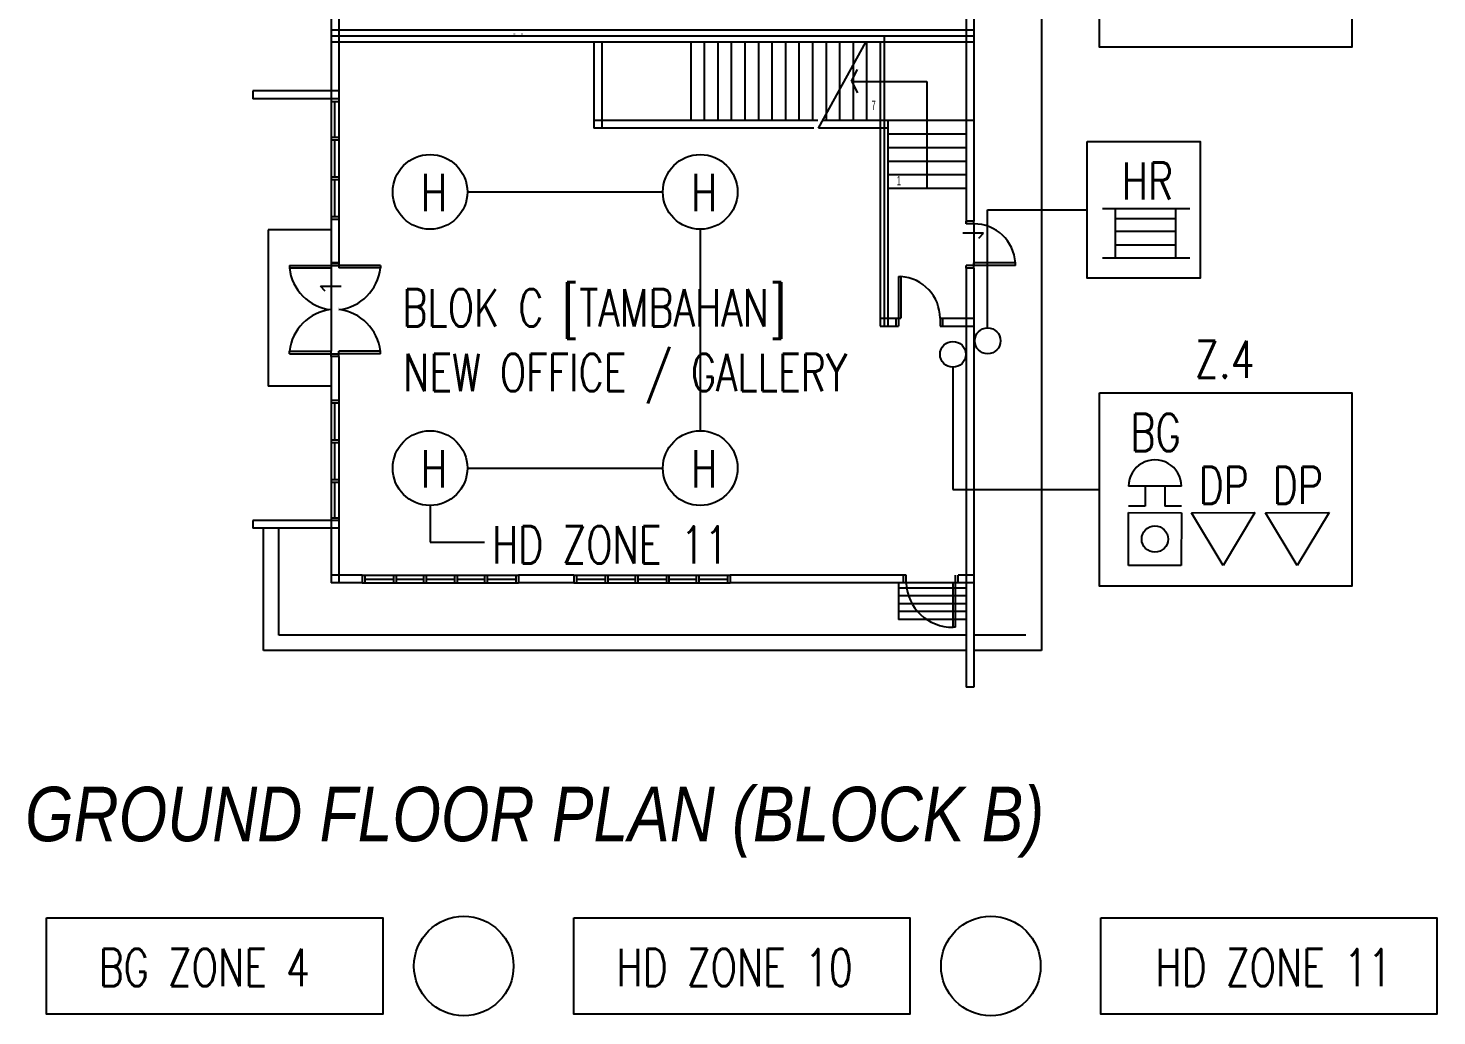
# Model space of a CAD drawing. Extents: x 134044 to 2458691, y -1196082 to 3409924.
# Drawn here: x 134192.7 to 134277.5, y 153823.3 to 153882.8 of the extents above; entities that cross this region are included whole.
import ezdxf

# ---------------------------------------------------------------- set-up
doc = ezdxf.new("R2010")
doc.units = 0
doc.linetypes.add('DASHDOTX2', pattern=[2, 1, -0.5, 0, -0.5])
doc.layers.get('0').update_dxf_attribs({"linetype": 'CONTINUOUS'})
for name, color, linetype in [('1', 251, 'CONTINUOUS'), ('5', 4, 'CONTINUOUS'), ('BUILD', 8, 'CONTINUOUS'), ('CON1', 251, 'CONTINUOUS'), ('DOOR', 251, 'CONTINUOUS'), ('DOOR1', 251, 'CONTINUOUS'), ('DOOR2', 251, 'CONTINUOUS'), ('F-_DDIM', 251, 'CONTINUOUS'), ('F-OP', 5, 'CONTINUOUS'), ('F-WALL', 1, 'CONTINUOUS'), ('F_-LINE', 6, 'CONTINUOUS'), ('FAPOINT', 1, 'CONTINUOUS'), ('FF_GRID_LINE', 8, 'CONTINUOUS'), ('MIMIC_SIZE', 7, 'CONTINUOUS'), ('SA-GRID', 251, 'DASHDOTX2')]:
    doc.layers.add(name, color=color, linetype=linetype)
doc.styles.add('ARIAL_NARROW_ITALIC', font='ARIALNI.TTF')
doc.styles.add('PLOT02__REVB$0$NARROW', font='SIMPLEX', dxfattribs={"width": 0.75})
doc.styles.get("Standard").update_dxf_attribs({"font": 'arial.ttf'})

msp = doc.modelspace()

# ---------------------------------------------------------------- linework, layer by layer
at = {"color": 1}
for p, q in [((134262.148, 153855.18, 16734.629), (134258.967, 153855.184, 16734.629)), ((134259.961, 153855.183, 16734.629), (134259.96, 153853.99, 16734.629)), ((134261.154, 153855.181, 16734.629), (134261.153, 153853.988, 16734.629)), ((134258.962, 153850.412, 16734.629), (134258.965, 153853.593, 16734.629)), ((134259.96, 153853.99, 16734.629), (134258.965, 153853.991, 16734.629)), ((134258.965, 153853.593, 16734.629), (134262.146, 153853.59, 16734.629)), ((134262.147, 153853.987, 16734.629), (134261.153, 153853.988, 16734.629)), ((134262.146, 153853.59, 16734.629), (134262.143, 153850.408, 16734.629)), ((134262.759, 153853.588, 16734.629), (134266.577, 153853.598, 16734.629)), ((134264.664, 153850.412, 16734.629), (134262.759, 153853.588, 16734.629)), ((134266.577, 153853.598, 16734.629), (134264.664, 153850.412, 16734.629)), ((134267.226, 153853.588, 16734.629), (134271.044, 153853.598, 16734.629)), ((134269.131, 153850.412, 16734.629), (134267.226, 153853.588, 16734.629)), ((134271.044, 153853.598, 16734.629), (134269.131, 153850.412, 16734.629))]:
    msp.add_line(p, q, dxfattribs=at)
for points in [[(134257.207, 153893.265), (134272.415, 153893.265), (134272.415, 153881.624), (134257.207, 153881.624)], [(134256.472, 153875.942), (134263.281, 153875.942), (134263.281, 153867.715), (134256.472, 153867.715)], [(134257.207, 153860.813), (134272.415, 153860.813), (134272.415, 153849.172), (134257.207, 153849.172)]]:
    msp.add_lwpolyline(points, close=True, dxfattribs=at)
at = {"color": 7, "linetype": 'BYBLOCK'}
for points in [[(134193.779, 153829.172), (134214.029, 153829.172), (134214.029, 153823.386), (134193.779, 153823.386)], [(134225.535, 153829.172), (134245.784, 153829.172), (134245.784, 153823.386), (134225.535, 153823.386)], [(134257.29, 153829.172), (134277.54, 153829.172), (134277.54, 153823.386), (134257.29, 153823.386)]]:
    msp.add_lwpolyline(points, close=True, dxfattribs=at)
at = {"color": 1, "linetype": 'BYBLOCK'}
for centre, radius in [((134216.879, 153872.914), 2.25), ((134233.157, 153872.914), 2.25), ((134250.477, 153863.941), 0.778), ((134248.384, 153863.129), 0.778), ((134216.879, 153856.273), 2.25), ((134233.157, 153856.273), 2.25), ((134218.913, 153826.279), 3), ((134250.668, 153826.279), 3)]:
    msp.add_circle(centre, radius, dxfattribs=at)
at = {"color": 1}
msp.add_circle((134260.554, 153852.001, 16734.629), 0.795, dxfattribs=at)
msp.add_arc((134260.557, 153855.182, 16734.629), 1.591, 359.93967, 179.93967, dxfattribs=at)
at = {"layer": '1', "color": 0, "linetype": 'BYBLOCK'}
for p, q in [((134240.292, 153876.751), (134243.138, 153881.926)), ((134242.287, 153879.574), (134246.804, 153879.574)), ((134211.148, 153876.21), (134211.148, 153878.366)), ((134211.148, 153873.819), (134211.148, 153876.053)), ((134211.148, 153871.427), (134211.148, 153873.662)), ((134249.647, 153870.988), (134249.647, 153868.479)), ((134210.913, 153868.33), (134210.913, 153863.312)), ((134211.148, 153857.98), (134211.148, 153860.215)), ((134211.148, 153855.589), (134211.148, 153857.824)), ((134211.148, 153853.276), (134211.148, 153855.432)), ((134212.952, 153849.591), (134214.677, 153849.591)), ((134214.833, 153849.591), (134216.48, 153849.591)), ((134216.637, 153849.591), (134218.362, 153849.591)), ((134218.519, 153849.591), (134220.165, 153849.591)), ((134220.322, 153849.591), (134222.047, 153849.591)), ((134225.71, 153849.591), (134227.435, 153849.591)), ((134227.591, 153849.591), (134229.238, 153849.591)), ((134229.395, 153849.591), (134231.12, 153849.591)), ((134231.277, 153849.591), (134232.923, 153849.591)), ((134233.08, 153849.591), (134234.805, 153849.591))]:
    msp.add_line(p, q, dxfattribs=at)
at = {"layer": 'CON1', "color": 0, "linetype": 'BYBLOCK'}
for p, q in [((134210.913, 153882.694), (134210.913, 153878.523)), ((134249.647, 153882.648), (134210.913, 153882.648)), ((134211.383, 153882.693), (134211.383, 153878.523)), ((134221.94, 153882.429), (134221.94, 153882.422)), ((134222.41, 153882.429), (134222.41, 153882.421)), ((134249.176, 153882.648), (134249.176, 153870.988)), ((134249.647, 153882.648), (134249.647, 153871.145)), ((134210.889, 153881.973), (134210.882, 153881.973)), ((134249.647, 153881.926), (134210.913, 153881.926)), ((134226.751, 153881.926), (134226.751, 153876.751)), ((134227.221, 153881.926), (134227.221, 153876.751)), ((134232.584, 153881.926), (134232.584, 153877.222)), ((134233.4, 153881.926), (134233.4, 153877.222)), ((134234.215, 153881.926), (134234.215, 153877.222)), ((134235.031, 153881.926), (134235.031, 153877.222)), ((134235.846, 153881.926), (134235.846, 153877.222)), ((134236.662, 153881.926), (134236.662, 153877.222)), ((134237.477, 153881.926), (134237.477, 153877.222)), ((134238.292, 153881.926), (134238.292, 153877.222)), ((134239.108, 153881.926), (134239.108, 153877.222)), ((134239.923, 153881.926), (134239.923, 153877.222)), ((134240.739, 153881.926), (134240.739, 153877.222)), ((134241.554, 153881.926), (134241.554, 153877.222)), ((134242.37, 153881.926), (134242.37, 153877.222)), ((134243.185, 153881.926), (134243.185, 153877.222)), ((134244.001, 153881.926), (134244.001, 153864.833)), ((134249.647, 153881.926), (134249.639, 153881.926)), ((134211.383, 153878.994), (134206.209, 153878.994)), ((134206.209, 153878.994), (134206.209, 153878.523)), ((134211.383, 153878.523), (134206.209, 153878.523)), ((134240.253, 153877.222), (134226.751, 153877.222)), ((134240.011, 153876.751), (134226.751, 153876.751)), ((134244.471, 153876.751), (134240.292, 153876.751)), ((134249.647, 153877.222), (134240.499, 153877.222)), ((134244.471, 153877.222), (134244.471, 153864.833)), ((134249.633, 153876.877), (134249.626, 153876.877)), ((134244.471, 153876.406), (134249.176, 153876.406)), ((134249.633, 153876.406), (134249.625, 153876.406)), ((134244.471, 153875.591), (134249.176, 153875.591)), ((134244.471, 153874.775), (134249.176, 153874.775)), ((134244.471, 153873.96), (134249.176, 153873.96)), ((134244.471, 153873.145), (134249.176, 153873.145)), ((134249.176, 153868.323), (134249.176, 153843.083)), ((134249.647, 153868.323), (134249.647, 153843.083)), ((134211.383, 153865.922), (134211.383, 153865.922)), ((134244.001, 153865.304), (134244.941, 153865.304)), ((134244.001, 153864.833), (134244.941, 153864.833)), ((134244.941, 153865.304), (134244.941, 153864.833)), ((134247.764, 153865.304), (134249.647, 153865.304)), ((134247.764, 153864.833), (134249.647, 153864.833)), ((134211.383, 153853.119), (134206.209, 153853.119)), ((134206.209, 153853.119), (134206.209, 153852.649)), ((134210.913, 153853.119), (134210.913, 153849.356)), ((134211.383, 153853.119), (134211.383, 153849.356)), ((134211.383, 153852.649), (134206.209, 153852.649)), ((134212.795, 153849.826), (134210.913, 153849.826)), ((134212.795, 153849.356), (134210.913, 153849.356)), ((134211.384, 153849.395), (134211.384, 153849.356)), ((134225.553, 153849.826), (134222.204, 153849.826)), ((134225.553, 153849.356), (134222.204, 153849.356)), ((134245.413, 153849.826), (134234.962, 153849.826)), ((134249.647, 153849.356), (134234.962, 153849.356)), ((134249.647, 153849.826), (134248.706, 153849.826)), ((134248.706, 153849.356), (134248.706, 153849.826)), ((134248.862, 153849.356), (134248.862, 153849.361)), ((134249.647, 153843.083), (134249.176, 153843.083))]:
    msp.add_line(p, q, dxfattribs=at)
at = {"layer": 'DOOR', "color": 0, "linetype": 'BYBLOCK'}
for p, q in [((134249.647, 153871.145), (134249.176, 153871.145)), ((134249.176, 153870.988), (134249.176, 153871.145)), ((134249.647, 153870.988), (134249.176, 153870.988)), ((134249.647, 153870.988), (134249.647, 153871.145)), ((134211.383, 153868.644), (134210.913, 153868.644)), ((134210.913, 153868.644), (134210.913, 153868.487)), ((134210.913, 153868.644), (134211.383, 153868.644)), ((134211.383, 153868.487), (134210.913, 153868.487)), ((134210.913, 153868.487), (134211.383, 153868.487)), ((134211.383, 153868.644), (134211.383, 153868.487)), ((134249.176, 153868.323), (134249.176, 153868.479)), ((134249.647, 153868.479), (134249.176, 153868.479)), ((134249.647, 153868.323), (134249.176, 153868.323)), ((134249.647, 153868.323), (134249.647, 153868.479)), ((134244.941, 153865.304), (134245.098, 153865.304)), ((134244.941, 153865.304), (134244.941, 153864.833)), ((134244.941, 153864.833), (134245.098, 153864.833)), ((134245.098, 153865.304), (134245.098, 153864.833)), ((134247.607, 153865.304), (134247.607, 153864.833)), ((134247.607, 153865.304), (134247.764, 153865.304)), ((134247.607, 153864.833), (134247.764, 153864.833)), ((134247.764, 153865.304), (134247.764, 153864.833)), ((134210.913, 153862.999), (134210.913, 153863.155)), ((134210.913, 153863.155), (134211.383, 153863.155)), ((134211.383, 153862.999), (134210.913, 153862.999)), ((134211.383, 153862.999), (134211.383, 153863.155)), ((134245.413, 153849.356), (134245.413, 153849.826)), ((134245.569, 153849.826), (134245.413, 153849.826)), ((134245.569, 153849.356), (134245.413, 153849.356)), ((134245.569, 153849.356), (134245.569, 153849.826)), ((134248.549, 153849.356), (134248.549, 153849.826)), ((134248.706, 153849.356), (134248.549, 153849.356)), ((134248.706, 153849.356), (134248.706, 153849.826))]:
    msp.add_line(p, q, dxfattribs=at)
at = {"layer": 'DOOR1', "color": 0, "linetype": 'BYBLOCK'}
for p, q in [((134208.404, 153868.487), (134210.913, 153868.487)), ((134208.404, 153868.487), (134208.404, 153868.33)), ((134208.404, 153868.33), (134210.913, 153868.33)), ((134210.913, 153868.487), (134210.913, 153868.33)), ((134213.893, 153868.487), (134211.383, 153868.487)), ((134211.383, 153868.487), (134211.383, 153868.33)), ((134213.893, 153868.33), (134211.383, 153868.33)), ((134213.893, 153868.487), (134213.893, 153868.33)), ((134252.156, 153868.636), (134249.647, 153868.636)), ((134249.647, 153868.479), (134249.647, 153868.636)), ((134252.156, 153868.479), (134249.647, 153868.479)), ((134252.156, 153868.479), (134252.156, 153868.636)), ((134245.098, 153867.813), (134245.098, 153865.304)), ((134245.098, 153867.813), (134245.255, 153867.813)), ((134245.255, 153867.813), (134245.255, 153865.304)), ((134245.098, 153865.304), (134245.255, 153865.304)), ((134208.404, 153863.312), (134210.913, 153863.312)), ((134208.404, 153863.155), (134208.404, 153863.312)), ((134208.404, 153863.155), (134210.913, 153863.155)), ((134210.913, 153863.155), (134210.913, 153863.312)), ((134213.893, 153863.312), (134211.383, 153863.312)), ((134211.383, 153863.155), (134211.383, 153863.312)), ((134213.893, 153863.155), (134211.383, 153863.155)), ((134213.893, 153863.155), (134213.893, 153863.312)), ((134248.392, 153846.69), (134248.392, 153849.356)), ((134248.549, 153849.356), (134248.392, 153849.356)), ((134248.549, 153846.69), (134248.549, 153849.356)), ((134248.549, 153846.69), (134248.392, 153846.69))]:
    msp.add_line(p, q, dxfattribs=at)
at = {"layer": 'DOOR2', "color": 0, "linetype": 'BYBLOCK'}
for p, q in [((134245.099, 153849.356), (134245.099, 153847.16)), ((134249.176, 153849.356), (134249.176, 153847.16)), ((134249.176, 153849.042), (134245.099, 153849.042)), ((134249.176, 153848.571), (134245.099, 153848.571)), ((134249.176, 153848.101), (134245.099, 153848.101)), ((134249.176, 153847.631), (134245.099, 153847.631)), ((134249.176, 153847.16), (134245.099, 153847.16))]:
    msp.add_line(p, q, dxfattribs=at)
for centre, radius, start, end in [((134249.647, 153868.479), 2.509, 3.58332, 90), ((134211.219, 153868.631), 2.827, 186.11137, 263.77651), ((134211.077, 153868.631), 2.827, 276.22349, 353.88863), ((134245.098, 153865.304), 2.509, 0, 86.41668), ((134211.22, 153863.01), 2.828, 96.24122, 173.8709), ((134211.077, 153863.011), 2.827, 6.11137, 83.77651), ((134248.351, 153849.473), 2.784, 182.42642, 270.84673)]:
    msp.add_arc(centre, radius, start, end, dxfattribs=at)
at = {"layer": 'F-_DDIM', "color": 0, "linetype": 'BYBLOCK'}
for p, q in [((134242.277, 153879.593), (134242.641, 153880.295)), ((134242.277, 153879.593), (134242.641, 153878.892)), ((134246.804, 153879.574), (134246.804, 153873.145)), ((134250.229, 153870.423), (134248.977, 153870.423)), ((134249.953, 153870.132), (134250.229, 153870.423)), ((134210.554, 153866.939), (134210.278, 153867.231)), ((134210.278, 153867.231), (134211.529, 153867.231))]:
    msp.add_line(p, q, dxfattribs=at)
at = {"layer": 'F-OP', "color": 0, "linetype": 'BYBLOCK'}
for p, q in [((134253.724, 153948.072), (134253.724, 153845.278)), ((134210.913, 153878.523), (134210.913, 153871.271)), ((134210.913, 153878.366), (134211.383, 153878.366)), ((134211.383, 153878.523), (134211.383, 153871.271)), ((134210.913, 153876.21), (134211.383, 153876.21)), ((134210.913, 153876.053), (134211.383, 153876.053)), ((134210.913, 153873.819), (134211.383, 153873.819)), ((134210.913, 153873.662), (134211.383, 153873.662)), ((134210.913, 153871.427), (134211.383, 153871.427)), ((134207.127, 153870.626), (134207.128, 153861.217)), ((134210.913, 153870.626), (134207.127, 153870.626)), ((134210.913, 153871.271), (134211.383, 153871.271)), ((134211.383, 153868.644), (134210.913, 153868.644)), ((134211.383, 153862.999), (134210.913, 153862.999)), ((134210.913, 153861.217), (134207.128, 153861.217)), ((134210.913, 153860.372), (134210.913, 153853.119)), ((134210.913, 153860.372), (134211.383, 153860.372)), ((134211.383, 153860.372), (134211.383, 153853.119)), ((134210.913, 153860.215), (134211.383, 153860.215)), ((134210.913, 153857.98), (134211.383, 153857.98)), ((134210.913, 153857.824), (134211.383, 153857.824)), ((134210.913, 153855.589), (134211.383, 153855.589)), ((134210.913, 153855.432), (134211.383, 153855.432)), ((134210.913, 153853.276), (134211.383, 153853.276)), ((134206.836, 153845.278), (134206.836, 153852.649)), ((134207.777, 153846.219), (134207.777, 153852.649)), ((134212.795, 153849.826), (134212.795, 153849.356)), ((134212.795, 153849.826), (134222.204, 153849.826)), ((134212.795, 153849.356), (134222.204, 153849.356)), ((134212.952, 153849.826), (134212.952, 153849.356)), ((134214.677, 153849.826), (134214.677, 153849.356)), ((134214.833, 153849.826), (134214.833, 153849.356)), ((134216.48, 153849.826), (134216.48, 153849.356)), ((134216.637, 153849.826), (134216.637, 153849.356)), ((134218.362, 153849.826), (134218.362, 153849.356)), ((134218.519, 153849.826), (134218.519, 153849.356)), ((134220.165, 153849.826), (134220.165, 153849.356)), ((134220.322, 153849.826), (134220.322, 153849.356)), ((134222.047, 153849.826), (134222.047, 153849.356)), ((134222.204, 153849.826), (134222.204, 153849.356)), ((134225.553, 153849.826), (134225.553, 153849.356)), ((134225.553, 153849.826), (134234.962, 153849.826)), ((134225.553, 153849.356), (134234.962, 153849.356)), ((134225.71, 153849.826), (134225.71, 153849.356)), ((134227.435, 153849.826), (134227.435, 153849.356)), ((134227.591, 153849.826), (134227.591, 153849.356)), ((134229.238, 153849.826), (134229.238, 153849.356)), ((134229.395, 153849.826), (134229.395, 153849.356)), ((134231.12, 153849.826), (134231.12, 153849.356)), ((134231.277, 153849.826), (134231.277, 153849.356)), ((134232.923, 153849.826), (134232.923, 153849.356)), ((134233.08, 153849.826), (134233.08, 153849.356)), ((134234.805, 153849.826), (134234.805, 153849.356)), ((134234.962, 153849.826), (134234.962, 153849.356)), ((134249.176, 153846.219), (134207.777, 153846.219)), ((134252.783, 153846.219), (134249.647, 153846.219)), ((134249.176, 153845.278), (134206.836, 153845.278)), ((134253.724, 153845.278), (134249.647, 153845.278))]:
    msp.add_line(p, q, dxfattribs=at)
at = {"layer": 'F-WALL', "color": 0, "linetype": 'BYBLOCK'}
for p, q in [((134210.913, 153871.271), (134210.913, 153868.644)), ((134211.383, 153871.271), (134211.383, 153868.644)), ((134210.913, 153862.999), (134210.913, 153860.372)), ((134211.383, 153862.999), (134211.383, 153860.372))]:
    msp.add_line(p, q, dxfattribs=at)
at = {"layer": 'F_-LINE', "color": 0, "linetype": 'BYBLOCK'}
for p, q in [((134249.647, 153944.89), (134249.647, 153882.648)), ((134210.913, 153912.074), (134210.913, 153882.693)), ((134211.383, 153888.04), (134211.383, 153882.648)), ((134249.176, 153888.04), (134249.176, 153882.648))]:
    msp.add_line(p, q, dxfattribs=at)
at = {"layer": 'FAPOINT', "color": 1, "linetype": 'BYBLOCK'}
for p, q in [((134257.4, 153871.921, 16734.629), (134262.658, 153871.921, 16734.629)), ((134258.183, 153868.95, 16734.629), (134258.183, 153871.921, 16734.629)), ((134261.808, 153868.95, 16734.629), (134261.808, 153871.921, 16734.629)), ((134258.183, 153871.311, 16734.629), (134261.808, 153871.311, 16734.629)), ((134258.183, 153870.545, 16734.629), (134261.808, 153870.545, 16734.629)), ((134258.183, 153869.717, 16734.629), (134261.808, 153869.717, 16734.629)), ((134257.4, 153868.95, 16734.629), (134262.658, 153868.95, 16734.629))]:
    msp.add_line(p, q, dxfattribs=at)
at = {"layer": 'FF_GRID_LINE', "color": 1}
msp.add_line((134262.143, 153850.408, 16734.629), (134258.962, 153850.412, 16734.629), dxfattribs=at)
at = {"layer": 'MIMIC_SIZE', "color": 1}
for p, q in [((134219.129, 153872.914), (134230.907, 153872.914)), ((134250.477, 153864.719), (134250.477, 153871.828)), ((134250.477, 153871.828), (134256.472, 153871.828)), ((134233.157, 153870.664), (134233.157, 153858.523)), ((134248.384, 153862.352), (134248.384, 153854.992)), ((134219.129, 153856.273), (134230.907, 153856.273)), ((134248.384, 153854.992), (134257.207, 153854.992)), ((134216.879, 153854.023), (134216.879, 153851.812)), ((134216.879, 153851.812), (134220.16, 153851.812))]:
    msp.add_line(p, q, dxfattribs=at)
at = {"layer": 'SA-GRID', "color": 0, "linetype": 'BYBLOCK'}
for p, q in [((134249.647, 153882.287), (134210.913, 153882.287)), ((134244.236, 153882.294), (134244.236, 153864.833))]:
    msp.add_line(p, q, dxfattribs=at)

# ---------------------------------------------------------------- texts
at = {"color": 1, "linetype": 'BYBLOCK', "style": 'PLOT02__REVB$0$NARROW', "width": 0.75}
for s, height, p in [('H', 2.255, (134216.32, 153871.744, 7592.521)), ('H', 2.255, (134232.598, 153871.744, 7592.521)), ('HR', 2.2387, (134258.549, 153872.447, 16734.706)), ('Z.4', 2.2387, (134262.969, 153861.707, 16734.706)), ('BG', 2.2387, (134259.079, 153857.299, 16734.706)), ('H', 2.255, (134216.32, 153855.103, 7592.521)), ('H', 2.255, (134232.598, 153855.103, 7592.521)), ('DP', 2.2387, (134263.188, 153854.12, 16734.706)), ('DP', 2.2387, (134267.655, 153854.12, 16734.706))]:
    msp.add_text(s, height=height, dxfattribs=at).set_placement(p)
at = {"color": 7, "linetype": 'BYBLOCK', "style": 'PLOT02__REVB$0$NARROW', "width": 0.75}
for s, p in [('BLOK C [TAMBAHAN]', (134215.217, 153864.813)), ('NEW OFFICE / GALLERY ', (134215.257, 153860.913))]:
    msp.add_text(s, height=2.23866, dxfattribs=at).set_placement(p)
at = {"color": 7, "style": 'PLOT02__REVB$0$NARROW', "width": 0.75}
for s, p in [('HD ZONE 11', (134220.607, 153850.537)), ('BG ZONE 4', (134196.908, 153825.07)), ('HD ZONE 10', (134228.102, 153825.07)), ('HD ZONE 11', (134260.577, 153825.07))]:
    msp.add_text(s, height=2.2387, dxfattribs=at).set_placement(p)
at = {"layer": '5', "color": 0, "linetype": 'BYBLOCK', "width": 0.55}
for s, p in [('7', (134243.48, 153877.845)), ('1', (134245.007, 153873.316))]:
    msp.add_text(s, height=0.565, dxfattribs=at).set_placement(p)
at = {"layer": 'BUILD', "color": 0, "linetype": 'BYBLOCK', "style": 'ARIAL_NARROW_ITALIC'}
msp.add_text('GROUND FLOOR PLAN (BLOCK B) ', height=3.28125, dxfattribs=at).set_placement((134192.481, 153833.797))

doc.saveas('drawing.dxf')
